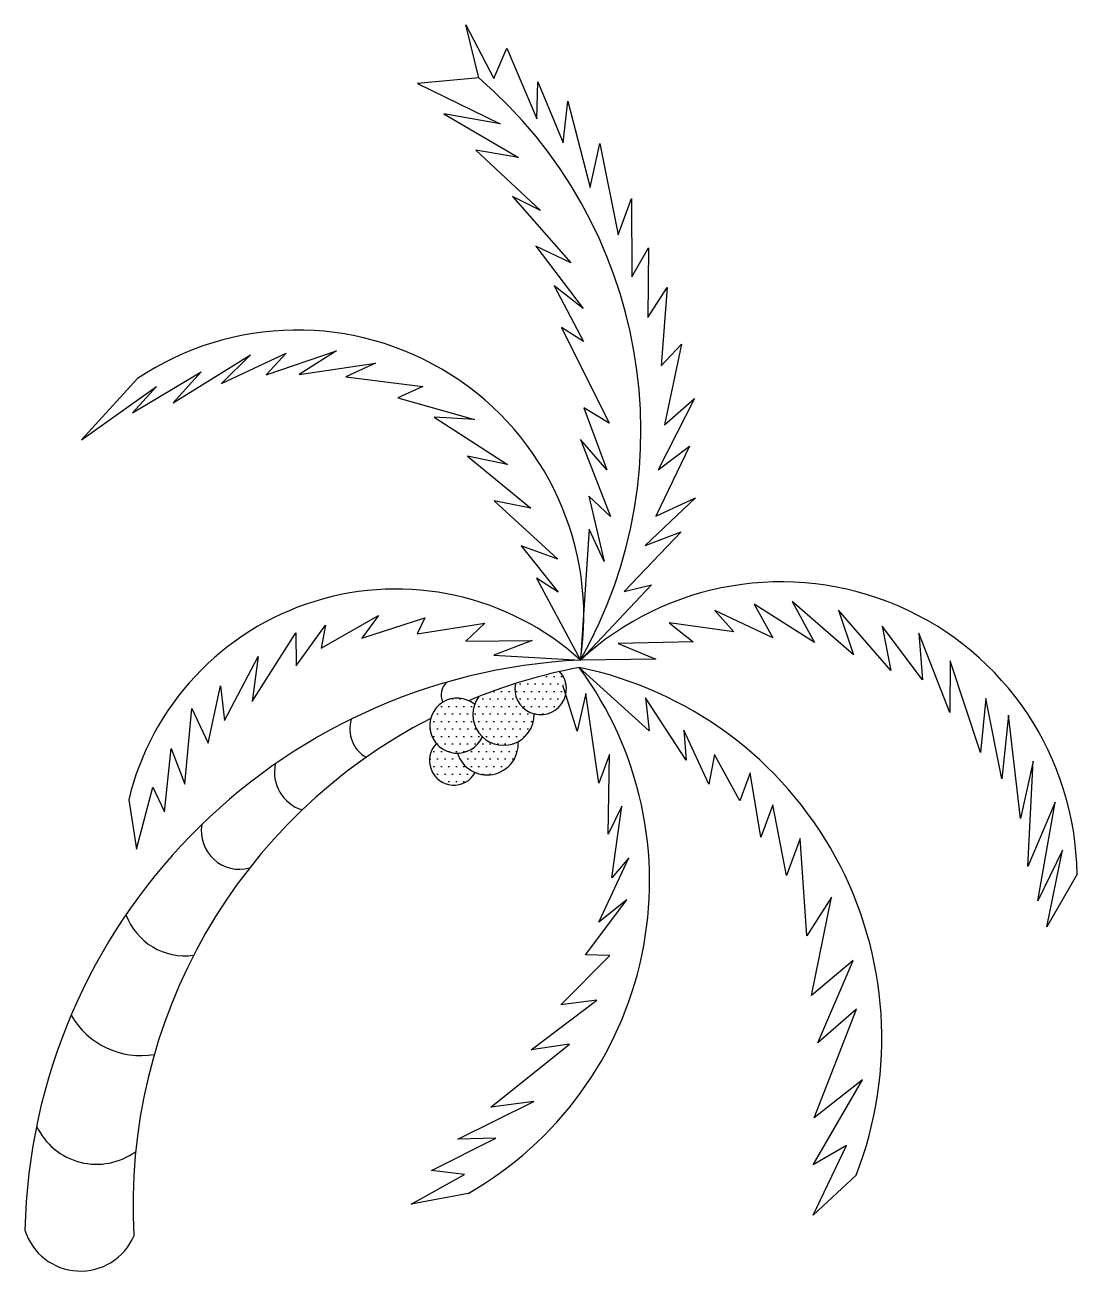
# Model space of a CAD drawing. Header units: millimetres. Extents: x 189.55 to 193.92, y 358.59 to 363.77.
import ezdxf

# ---------------------------------------------------------------- set-up
doc = ezdxf.new("R2010")
doc.units = ezdxf.units.MM
doc.header["$MEASUREMENT"] = 0
doc.set_wipeout_variables(frame=1)
doc.layers.add('62', color=62, linetype='Continuous')
doc.layers.add('CauleArvore', color=253, linetype='Continuous')

msp = doc.modelspace()

# ---------------------------------------------------------------- wipeouts: each hides what was drawn before it
msp.add_wipeout([(190.0031, 358.7346), (189.9559, 358.6636), (189.9195, 358.6324), (189.8465, 358.598), (189.7348, 358.5935), (189.6281, 358.6435), (189.5785, 358.6987), (189.5502, 358.7586), (189.5588, 358.9156), (189.5785, 359.0781), (189.6033, 359.2126), (189.6346, 359.3417), (189.6754, 359.4761), (189.7775, 359.7317), (189.8861, 359.9379), (190.0203, 360.1415), (190.18, 360.3369), (190.3141, 360.4734), (190.4537, 360.5951), (190.5898, 360.6972), (190.7426, 360.7954), (190.9118, 360.8866), (191.0922, 360.9658), (191.3032, 361.0375), (191.4335, 361.0713), (191.6132, 361.1056), (191.7578, 361.1232), (191.8596, 361.1303), (191.4991, 361.15), (191.6588, 361.212), (191.3835, 361.2091), (191.462, 361.2835), (191.1804, 361.24), (191.2128, 361.3054), (190.9504, 361.2207), (191.0193, 361.3157), (190.7811, 361.1794), (190.799, 361.2757), (190.6771, 361.1057), (190.6758, 361.2433), (190.4945, 360.9578), (190.5201, 361.1456), (190.3802, 360.8793), (190.3638, 361.0224), (190.3113, 360.7843), (190.2439, 360.9288), (190.2149, 360.6137), (190.1578, 360.763), (190.1301, 360.4988), (190.082, 360.602), (190.0137, 360.3439), (189.9815, 360.5483), (190.0291, 360.6999), (190.0894, 360.8291), (190.1623, 360.9457), (190.2363, 361.0389), (190.337, 361.1396), (190.4311, 361.2142), (190.5237, 361.2735), (190.5961, 361.3117), (190.7185, 361.3623), (190.8339, 361.3956), (190.9298, 361.4137), (191.026, 361.4234), (191.1421, 361.4244), (191.2663, 361.4122), (191.3598, 361.3939), (191.4456, 361.3697), (191.5377, 361.3354), (191.6217, 361.2959), (191.7207, 361.2377), (191.7939, 361.1854), (191.8596, 361.1303), (191.6762, 361.4713), (191.7663, 361.4129), (191.6136, 361.6055), (191.765, 361.5505), (191.5015, 361.7919), (191.6536, 361.7623), (191.3894, 361.9783), (191.5566, 361.9432), (191.2511, 362.1399), (191.419, 362.1303), (191.1003, 362.2204), (191.2036, 362.2685), (190.8835, 362.3077), (191.0075, 362.3655), (190.6901, 362.3179), (190.8457, 362.4157), (190.5524, 362.3165), (190.6364, 362.406), (190.3679, 362.2807), (190.4884, 362.3997), (190.1668, 362.1994), (190.2825, 362.3288), (189.9974, 362.1581), (190.0973, 362.2675), (189.7853, 362.0466), (190.0179, 362.3008), (190.2092, 362.4051), (190.293, 362.4377), (190.3836, 362.465), (190.462, 362.4825), (190.5408, 362.4945), (190.6162, 362.5011), (190.7234, 362.5022), (190.8192, 362.495), (190.9089, 362.4811), (190.9809, 362.4648), (191.0556, 362.4428), (191.1391, 362.4117), (191.2127, 362.3781), (191.29, 362.3361), (191.3641, 362.2883), (191.4654, 362.2091), (191.522, 362.1563), (191.5794, 362.0951), (191.6269, 362.0371), (191.6699, 361.9774), (191.7012, 361.9285), (191.7379, 361.8633), (191.7715, 361.7937), (191.7918, 361.7447), (191.816, 361.6768), (191.835, 361.6116), (191.85, 361.5466), (191.8626, 361.4719), (191.8688, 361.416), (191.8732, 361.3344), (191.8959, 361.6744), (191.9585, 361.5402), (191.8946, 361.8119), (191.984, 361.728), (191.8603, 362.0472), (191.969, 361.922), (191.8741, 362.1793), (191.9794, 362.1154), (191.7814, 362.513), (191.8715, 362.4545), (191.7505, 362.687), (191.8702, 362.5921), (191.6735, 362.8521), (191.8194, 362.782), (191.5772, 363.0584), (191.6928, 362.9993), (191.4244, 363.251), (191.602, 363.2208), (191.291, 363.4023), (191.5256, 363.3611), (191.1823, 363.5275), (191.437, 363.5511), (191.3827, 363.7718), (191.4989, 363.5496), (191.5534, 363.6755), (191.6779, 363.3818), (191.6821, 363.5346), (191.7873, 363.2821), (191.8073, 363.4548), (191.8994, 363.0957), (191.9401, 363.278), (192.0163, 362.899), (192.0715, 363.0503), (192.0727, 362.7242), (192.1423, 362.8447), (192.1394, 362.5543), (192.2193, 362.6796), (192.195, 362.3542), (192.2791, 362.4436), (192.2087, 362.1092), (192.334, 362.218), (192.1831, 361.9214), (192.3133, 362.0198), (192.1727, 361.7281), (192.3379, 361.8052), (192.1286, 361.607), (192.278, 361.6641), (192.0417, 361.4157), (192.1546, 361.4433), (191.8596, 361.1303), (192.0166, 361.2529), (192.1548, 361.3316), (192.312, 361.3951), (192.4479, 361.431), (192.5986, 361.4521), (192.7734, 361.4531), (192.885, 361.4407), (193.0148, 361.413), (193.1806, 361.3551), (193.3163, 361.2864), (193.4878, 361.165), (193.6242, 361.03), (193.7184, 360.9061), (193.8026, 360.7581), (193.8506, 360.6438), (193.8791, 360.5546), (193.9057, 360.4368), (193.922, 360.2955), (193.9239, 360.2402), (193.7988, 360.0205), (193.8637, 360.3397), (193.761, 360.1285), (193.8335, 360.5392), (193.7191, 360.2722), (193.7413, 360.7098), (193.6889, 360.4717), (193.6395, 360.901), (193.6118, 360.6368), (193.5446, 360.9698), (193.5231, 360.7462), (193.3959, 361.1266), (193.3951, 360.9126), (193.2666, 361.2421), (193.2816, 361.0481), (193.1144, 361.2717), (193.1501, 361.0873), (192.9327, 361.3377), (192.9939, 361.1526), (192.74, 361.3734), (192.8321, 361.2028), (192.5816, 361.3623), (192.6594, 361.2227), (192.4178, 361.3361), (192.4969, 361.2474), (192.2277, 361.2852), (192.3275, 361.2061), (192.0163, 361.1991), (192.1726, 361.1338), (191.8545, 361.0995), (192.1095, 361.0241), (192.2919, 360.9392), (192.4424, 360.8457), (192.5542, 360.7595), (192.6825, 360.638), (192.814, 360.4791), (192.9199, 360.311), (192.9611, 360.23), (193.0154, 360.1007), (193.0631, 359.9471), (193.0936, 359.7986), (193.1052, 359.7058), (193.1123, 359.5567), (193.1014, 359.3722), (193.0784, 359.2316), (193.0543, 359.1332), (193.0061, 358.9883), (192.8271, 358.822), (192.9656, 359.1117), (192.8263, 359.0307), (193.0318, 359.3839), (192.8317, 359.2262), (193.0073, 359.678), (192.8468, 359.5388), (192.9933, 359.8806), (192.8196, 359.7352), (192.9027, 360.1438), (192.8003, 359.9835), (192.7724, 360.3886), (192.7159, 360.2336), (192.6587, 360.5286), (192.6093, 360.393), (192.5645, 360.6616), (192.5222, 360.5453), (192.4165, 360.7373), (192.3935, 360.614), (192.2888, 360.8385), (192.2984, 360.7143), (192.1293, 360.9732), (192.1451, 360.8358), (191.8545, 361.0995), (191.9534, 360.9469), (192.0332, 360.7832), (192.0909, 360.6168), (192.1318, 360.4235), (192.1463, 360.2555), (192.1439, 360.1142), (192.13, 359.9862), (192.0939, 359.8159), (192.0344, 359.6417), (191.9606, 359.4879), (191.8057, 359.2601), (191.6755, 359.1211), (191.5464, 359.0129), (191.3926, 358.9122), (191.1559, 358.8677), (191.3778, 358.9911), (191.2406, 359.0069), (191.5073, 359.1413), (191.3494, 359.1374), (191.6653, 359.2948), (191.4866, 359.2712), (191.8135, 359.5334), (191.655, 359.5093), (191.9277, 359.7163), (191.7775, 359.6961), (191.9814, 359.9009), (191.8803, 359.9036), (192.0525, 360.1335), (191.9366, 360.0395), (192.0613, 360.3071), (191.9903, 360.2241), (192.0309, 360.5222), (191.9751, 360.4064), (191.9802, 360.7378), (191.9364, 360.6177), (191.882, 360.9911), (191.8453, 360.8344), (191.7983, 360.9858), (191.7736, 360.9385), (191.7492, 360.9184), (191.6938, 360.9029), (191.6667, 360.9064), (191.6554, 360.8502), (191.629, 360.8123), (191.6008, 360.7912), (191.5986, 360.7567), (191.5882, 360.7258), (191.5699, 360.6978), (191.5473, 360.6771), (191.5208, 360.6623), (191.4942, 360.6545), (191.4714, 360.6525), (191.4221, 360.6622), (191.4052, 360.6398), (191.3784, 360.6206), (191.348, 360.6112), (191.314, 360.612), (191.2834, 360.6232), (191.261, 360.6404), (191.2416, 360.668), (191.2334, 360.6937), (191.2325, 360.7244), (191.2391, 360.7498), (191.2607, 360.7828), (191.2446, 360.8074), (191.2358, 360.8323), (191.233, 360.8575), (191.237, 360.8876), (191.1609, 360.8467), (191.0792, 360.7985), (190.994, 360.7431), (190.9264, 360.6952), (190.8617, 360.6458), (190.809, 360.6026), (190.7327, 360.5353), (190.6683, 360.4735), (190.6024, 360.4049), (190.552, 360.3484), (190.4957, 360.2804), (190.4525, 360.2245), (190.3912, 360.1383), (190.3463, 360.0693), (190.3011, 359.9939), (190.2558, 359.9108), (190.2159, 359.8301), (190.1332, 359.63), (190.0702, 359.4243), (190.0234, 359.19), (190.0017, 358.9603), (189.9996, 358.8613)])

# ---------------------------------------------------------------- next in the draw order: hatches: boundary and pattern name
at = {"layer": 'CauleArvore', "ltscale": 0.05}
h = msp.add_hatch(dxfattribs=at)
h.set_pattern_fill('DOTS', color=256, scale=0.5, style=0)
h.paths.add_polyline_path([(191.7731, 361.0826, 0.020973), (191.5888, 361.0325, 1.63698)])
h = msp.add_hatch(dxfattribs=at)
h.set_pattern_fill('DOTS', color=256, scale=0.5, style=0)
h.paths.add_polyline_path([(191.6667, 360.9064, -0.369225), (191.587, 361.0208, 0.035593), (191.5698, 361.0264, 0.015463), (191.4373, 360.9785, 1.403853)])
h = msp.add_hatch(dxfattribs=at)
h.set_pattern_fill('DOTS', color=256, scale=0.5, style=0)
h.paths.add_polyline_path([(191.4199, 360.946, 2.952461), (191.4517, 360.8107, -0.297284)])
h = msp.add_hatch(dxfattribs=at)
h.set_pattern_fill('DOTS', color=256, scale=0.5, style=0)
h.paths.add_polyline_path([(191.4221, 360.6622, -0.222385), (191.3477, 360.7431, -0.218942), (191.2607, 360.7828, 1.142593)])
h = msp.add_hatch(dxfattribs=at)
h.set_pattern_fill('DOTS', color=256, scale=0.5, style=0)
h.paths.add_polyline_path([(191.3477, 360.7431, 0.888322), (191.6008, 360.7912, -0.326866), (191.4517, 360.8107, -0.294688)])

# ---------------------------------------------------------------- next in the draw order: linework, layer by layer
at = {"layer": '62', "ltscale": 0.05}
for points in [[(191.437, 363.5511), (191.3827, 363.7718), (191.4989, 363.5496), (191.5534, 363.6755), (191.6779, 363.3818), (191.6821, 363.5346), (191.7873, 363.2821), (191.8073, 363.4548), (191.8994, 363.0957), (191.9401, 363.278), (192.0163, 362.899), (192.0715, 363.0503), (192.0727, 362.7242), (192.1423, 362.8447), (192.1394, 362.5543), (192.2193, 362.6796), (192.195, 362.3542), (192.2791, 362.4436), (192.2087, 362.1092), (192.334, 362.218), (192.1831, 361.9214), (192.3133, 362.0198), (192.1727, 361.7281), (192.3379, 361.8052), (192.1286, 361.607), (192.278, 361.6641), (192.0417, 361.4157), (192.1546, 361.4433), (191.8596, 361.1303)], [(191.437, 363.5511), (191.1823, 363.5275), (191.5256, 363.3611), (191.291, 363.4023), (191.602, 363.2208), (191.4244, 363.251), (191.6928, 362.9993), (191.5772, 363.0584), (191.8194, 362.782), (191.6735, 362.8521), (191.8702, 362.5921), (191.7505, 362.687), (191.8715, 362.4545), (191.7814, 362.513), (191.9794, 362.1154), (191.8741, 362.1793), (191.969, 361.922), (191.8603, 362.0472), (191.984, 361.728), (191.8946, 361.8119), (191.9585, 361.5402), (191.8959, 361.6744), (191.8596, 361.1303)], [(190.0179, 362.3008), (189.7853, 362.0466), (190.0973, 362.2675), (189.9974, 362.1581), (190.2825, 362.3288), (190.1668, 362.1994), (190.4884, 362.3997), (190.3679, 362.2807), (190.6364, 362.406), (190.5524, 362.3165), (190.8457, 362.4157), (190.6901, 362.3179), (191.0075, 362.3655), (190.8835, 362.3077), (191.2036, 362.2685), (191.1003, 362.2204), (191.419, 362.1303), (191.2511, 362.1399), (191.5566, 361.9432), (191.3894, 361.9783), (191.6536, 361.7623), (191.5015, 361.7919), (191.765, 361.5505), (191.6136, 361.6055), (191.7663, 361.4129), (191.6762, 361.4713), (191.8596, 361.1303)], [(193.9239, 360.2402), (193.7988, 360.0205), (193.8637, 360.3397), (193.761, 360.1285), (193.8335, 360.5392), (193.7191, 360.2722), (193.7413, 360.7098), (193.6889, 360.4717), (193.6395, 360.901), (193.6118, 360.6368), (193.5446, 360.9698), (193.5231, 360.7462), (193.3959, 361.1266), (193.3951, 360.9126), (193.2666, 361.2421), (193.2816, 361.0481), (193.1144, 361.2717), (193.1501, 361.0873), (192.9327, 361.3377), (192.9939, 361.1526), (192.74, 361.3734), (192.8321, 361.2028), (192.5816, 361.3623), (192.6594, 361.2227), (192.4178, 361.3361), (192.4969, 361.2474), (192.2277, 361.2852), (192.3275, 361.2061), (192.0163, 361.1991), (192.1726, 361.1338), (191.8596, 361.1303)], [(189.9815, 360.5483), (190.0137, 360.3439), (190.082, 360.602), (190.1301, 360.4988), (190.1578, 360.763), (190.2149, 360.6137), (190.2439, 360.9288), (190.3113, 360.7843), (190.3638, 361.0224), (190.3802, 360.8793), (190.5201, 361.1456), (190.4945, 360.9578), (190.6758, 361.2433), (190.6771, 361.1057), (190.799, 361.2757), (190.7811, 361.1794), (191.0193, 361.3157), (190.9504, 361.2207), (191.2128, 361.3054), (191.1804, 361.24), (191.462, 361.2835), (191.3835, 361.2091), (191.6588, 361.212), (191.4991, 361.15), (191.8596, 361.1303)], [(193.0061, 358.9883), (192.8271, 358.822), (192.9656, 359.1117), (192.8263, 359.0307), (193.0318, 359.3839), (192.8317, 359.2262), (193.0073, 359.678), (192.8468, 359.5388), (192.9933, 359.8806), (192.8196, 359.7352), (192.9027, 360.1438), (192.8003, 359.9835), (192.7724, 360.3886), (192.7159, 360.2336), (192.6587, 360.5286), (192.6093, 360.393), (192.5645, 360.6616), (192.5222, 360.5453), (192.4165, 360.7373), (192.3935, 360.614), (192.2888, 360.8385), (192.2984, 360.7143), (192.1293, 360.9732), (192.1451, 360.8358), (191.8545, 361.0995)], [(191.3926, 358.9122), (191.1559, 358.8677), (191.3778, 358.9911), (191.2406, 359.0069), (191.5073, 359.1413), (191.3494, 359.1374), (191.6653, 359.2948), (191.4866, 359.2712), (191.8135, 359.5334), (191.655, 359.5093), (191.9277, 359.7163), (191.7775, 359.6961), (191.9814, 359.9009), (191.8803, 359.9036), (192.0525, 360.1335), (191.9366, 360.0395), (192.0613, 360.3071), (191.9903, 360.2241), (192.0309, 360.5222), (191.9751, 360.4064), (191.9802, 360.7378), (191.9364, 360.6177), (191.882, 360.9911), (191.8453, 360.8344), (191.7858, 361.026)]]:
    msp.add_lwpolyline(points, dxfattribs=at)
for centre, radius, start, end in [((190.1754, 362.0836), 1.9353, 330.4909, 49.3164), ((190.6819, 361.3113), 1.1916, 351.2615, 123.8652), ((192.6933, 360.225), 1.2307, 0.7065, 132.6428), ((191.0931, 360.2825), 1.143, 47.8849, 166.5525), ((190.6516, 360.211), 1.4954, 299.7043, 36.4512), ((191.5373, 359.5567), 1.575, 338.8458, 78.3821)]:
    msp.add_arc(centre, radius, start, end, dxfattribs=at)
at = {"layer": 'CauleArvore', "ltscale": 0.05}
for centre, radius, start, end in [((191.9782, 358.7046), 2.4286, 92.7985, 178.7266), ((192.2773, 358.8613), 2.2777, 100.6988, 112.7817), ((191.35, 360.9856), 0.0699, 132.0617, 206.1294), ((191.6938, 361.0103), 0.1073, 168.0317, 42.3518), ((191.3474, 360.8575), 0.1144, 50.677, 335.8319), ((191.5395, 360.9028), 0.1272, 143.4762, 1.6233), ((192.2773, 358.8613), 2.2777, 117.1753, 183.1909), ((191.0381, 360.8444), 0.1374, 163.2428, 239.7158), ((191.3334, 360.7117), 0.1016, 135.6076, 330.8376), ((191.4714, 360.7822), 0.1297, 197.5329, 3.9944), ((190.7508, 360.6632), 0.1635, 167.6622, 252.8416), ((190.4426, 360.4193), 0.1593, 170.2697, 284.9911), ((190.2157, 360.1619), 0.2617, 200.345, 277.8607), ((190.0317, 359.8178), 0.3327, 209.6461, 279.7497), ((189.8477, 359.3077), 0.2744, 204.9688, 306.4534), ((189.7811, 358.831), 0.242, 197.4128, 336.5143)]:
    msp.add_arc(centre, radius, start, end, dxfattribs=at)

doc.saveas('drawing.dxf')
